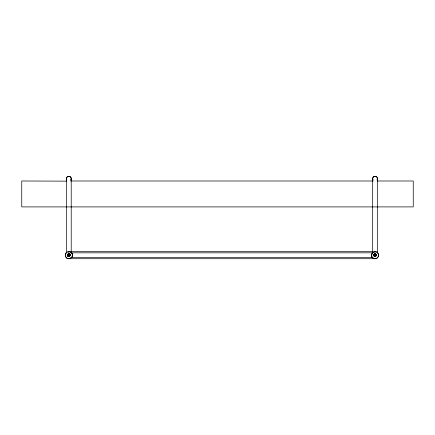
<?xml version="1.0" encoding="UTF-8"?>
<svg xmlns="http://www.w3.org/2000/svg" width="435" height="435" viewBox="0 0 435 435"><rect width="100%" height="100%" fill="white"/><g stroke="black" fill="none" stroke-linecap="round" stroke-linejoin="round"><path stroke-width="0.65" d="M66.501 206.902L66.501 178.638A2.382 2.333 0 0 1 68.855 176.267A2.382 2.333 0 0 1 71.237 178.638L71.123 180.574M377.368 179.606L377.39 178.638L377.39 206.902M69.877 255.655L69.926 254.638M69.959 255.459L69.97 254.779M67.594 254.877L67.898 254.274A1.174 1.174 0 0 1 68.333 253.969L69.796 254.404M373.768 254.877L374.078 254.274M69.85 255.704L69.953 255.475A1.251 1.251 0 0 0 69.975 254.801L69.899 254.584M71.927 256.933L71.677 257.308M371.963 253.436L372.36 252.876M376.058 255.655L375.813 255.981M67.844 254.334L67.626 254.736A1.251 1.251 0 0 1 69.018 253.855L69.861 254.513M375.916 255.872L376.134 255.475A1.267 1.261 0 0 0 376.177 254.905A1.223 1.223 0 0 0 374.35 254.035A1.223 1.223 0 0 0 374.241 256.068A1.223 1.223 0 0 0 376.161 255.388L376.177 254.932M376.03 255.704L376.014 255.736A1.251 1.251 0 0 1 375.34 256.264L374.214 256.057M376.938 180.025L377.314 179.236A4.638 3.279 0 0 0 377.314 178.045C377.096 175.756 372.909 175.925 372.768 177.991A4.638 3.279 0 0 0 372.757 179.236L373.007 179.84M69.698 255.916L69.834 255.736A1.251 1.251 0 0 1 69.16 256.264M70.709 180.09L71.133 179.236A4.638 3.279 0 0 0 71.133 178.045C70.9 175.778 66.762 175.898 66.593 177.991A4.638 3.279 0 0 0 66.577 179.236L66.772 179.737M71.612 257.395L69.747 258.602A6.955 4.915 90 0 1 67.963 258.602C65.576 258.395 64.162 254.268 66.778 252.327M372.306 252.936L373.148 252.197M375.981 255.785L375.835 255.959A1.028 1.028 0 0 1 375.345 256.253M66.718 252.365L66.968 252.197M372.762 252.474L373.002 252.295M68.045 254.132L68.241 254.013A1.251 1.251 0 0 1 68.931 253.844L69.312 253.996L68.899 253.882M374.421 254.013L374.448 253.996A1.251 1.251 0 0 1 375.111 253.844L375.568 254.035L375.171 253.893M68.322 253.975L68.121 254.078A1.234 1.234 0 0 1 68.322 253.953M69.453 256.123L68.795 256.318A1.245 1.245 0 0 1 68.143 256.133M374.301 254.078L375.644 254.083M68.197 254.035L68.812 253.882A1.234 1.234 0 0 1 70.008 255.209A1.234 1.234 0 0 1 68.556 256.318A1.234 1.234 0 0 1 67.583 254.779M374.377 254.035L374.812 253.893M375.394 256.248L374.975 256.318A1.245 1.245 0 0 1 374.323 256.133M67.811 251.811L70.013 251.843M373.986 251.811L376.188 251.843M374.54 253.958L374.992 253.882M67.637 254.823A1.202 1.202 0 0 1 69.529 254.154A1.202 1.202 0 0 1 69.415 256.15A1.028 1.028 0 0 1 69.17 256.253L68.763 256.318M67.8 254.932A1.087 1.087 0 0 0 69.73 255.84A1.261 1.261 0 0 1 69.192 256.253L68.279 256.204M68.409 253.942L68.632 253.893A1.245 1.245 0 0 1 69.404 253.98L68.866 253.882L69.29 253.986M69.16 256.264C68.572 256.829 67.256 255.166 67.925 255.959M66.653 181.145L21.75 180.993L21.75 206.902L413.25 206.902L413.25 180.993L377.227 180.993M70.688 180.993L373.148 180.993M70.889 251.653L372.996 251.653M70.889 252.827L372.996 252.827M70.889 257.536L372.996 257.536M68.855 258.716L375.035 258.716M68.23 256.182L68.877 256.318A1.251 1.251 0 0 1 68.099 256.106M68.425 256.264L68.844 256.318M375.024 253.882L375.519 254.007L375.111 253.888M374.606 256.264L374.437 256.193M68.958 253.888L69.421 254.051M68.616 256.307L67.849 255.872M376.922 252.197C379.837 254.1 378.341 258.33 375.954 258.597A6.955 4.915 -90 0 1 374.144 258.602L372.904 258.004L371.963 256.933M70.742 252.197L71.927 253.436M68.175 256.155L67.969 255.997M375.943 254.361L376.101 254.638L375.965 254.388M374.105 255.959L373.855 255.595L374.084 255.932A1.251 1.251 0 0 1 373.877 255.639M372.828 181.145L372.681 178.638A2.382 2.333 0 0 1 375.035 176.267A2.382 2.333 0 0 1 377.417 178.638M66.637 181.031L66.501 178.638M377.39 207.12L377.39 252.55M372.681 178.638L372.681 206.902M372.681 207.12L372.681 252.55M71.21 178.638L71.21 206.902M71.21 207.12L71.21 252.55M66.501 207.12L66.501 252.55M377.493 178.633A2.463 2.273 0 0 1 377.488 179.013M372.887 179.905A2.463 2.273 0 0 1 372.572 178.633M377.281 252.24A2.262 1.517 0 0 1 377.205 252.49M372.866 252.49A2.262 1.517 0 0 1 372.8 252.316M374.448 252.126A4.508 0.685 -13.4 0 1 375.198 251.865M377.036 251.821A4.616 1.185 2.6 0 1 377.199 252.213M71.998 253.213A2.273 1.267 90 0 1 72.634 255.182A2.273 1.267 90 0 1 71.998 257.156M371.871 257.226A2.273 0.723 -79.1 0 1 372.126 253.942M71.079 252.343A2.262 1.517 0 0 1 71.025 252.49M66.685 252.49A2.262 1.517 0 0 1 66.631 252.343M68.268 252.126A4.508 0.685 -13.4 0 1 69.018 251.865M70.861 251.821A4.616 1.185 2.6 0 1 71.019 252.213M71.313 178.633A2.463 2.273 0 0 1 71.258 179.302M66.647 179.796A2.463 2.273 0 0 1 66.392 178.633M374.443 254.192A1.049 1.049 0 0 0 374.443 256.008A1.049 1.049 0 0 0 376.019 255.1A1.049 1.049 0 0 0 374.443 254.192A1.049 1.044 -1.2 0 0 374.214 254.372M375.574 255.959A1.049 1.049 28.4 0 1 375.084 256.139M375.106 254.056A1.049 1.049 -77.2 0 1 375.954 254.741A1.049 1.049 -74.7 0 0 375.856 254.535M374.111 255.704A1.049 1.049 -49.7 0 1 373.931 254.975A1.087 1.087 0 0 0 375.905 255.84A1.261 1.261 0 0 1 374.241 256.106M374.024 254.268A1.245 1.245 0 0 1 375.584 253.98M373.964 255.921A1.267 1.261 0 0 1 373.747 255.552M373.703 254.769A1.267 1.261 0 0 1 376.009 254.442M68.268 254.192A1.049 1.049 0 0 0 68.268 256.008A1.049 1.049 0 0 0 69.845 255.1A1.049 1.049 0 0 0 68.268 254.192A1.049 1.044 -1.2 0 0 68.039 254.372M69.393 255.959A1.049 1.049 28.4 0 1 68.904 256.139M68.926 254.056A1.049 1.049 -77.2 0 1 69.774 254.741A1.049 1.049 -74.7 0 0 69.676 254.535M67.936 255.704A1.049 1.049 -49.7 0 1 67.751 254.975M69.415 256.15A1.202 1.202 0 0 1 67.615 255.269M69.241 253.942A1.256 1.256 0 0 1 69.937 255.519M67.077 258.238L67.05 258.221A3.534 3.534 0 0 1 67.088 252.126A3.534 3.534 0 0 1 72.389 255.182A3.534 3.534 0 0 1 67.088 258.243M373.268 258.243A3.534 3.534 0 0 0 378.564 255.182A3.534 3.534 0 0 0 373.268 252.126A3.534 3.534 0 0 0 373.268 258.243M67.61 255.399A1.251 1.251 0 0 0 67.876 255.905A1.251 1.251 0 0 1 67.621 255.421"/></g></svg>
